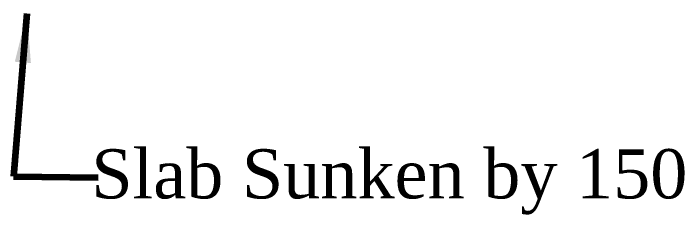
# Model space of a CAD drawing. Header units: millimetres. Extents: x -111267 to 10003021, y -40114 to 2142304.
# Drawn here: x 9999608 to 10003021, y 2097090 to 2098113 of the extents above; entities that cross this region are included whole.
import ezdxf
from ezdxf.enums import TextEntityAlignment as Align

# ---------------------------------------------------------------- set-up
doc = ezdxf.new("R2010")
doc.units = ezdxf.units.MM
doc.linetypes.add('CONTINUA', pattern=[0])
doc.layers.add('6.Dim', color=8, linetype='Continuous', lineweight=9)
doc.layers.add('S-Dim', color=8, linetype='Continuous', lineweight=5)
doc.styles.get("Standard").update_dxf_attribs({"font": 'times.ttf'})
doc.styles.add('Times new roman', font='times.ttf', dxfattribs={"height": 300})
doc.dimstyles.new('Scale 100', dxfattribs={"dimtxt": 250, "dimasz": 250, "dimexe": 150, "dimexo": 0, "dimgap": 100, "dimtad": 0, "dimdec": 0, "dimzin": 13, "dimdsep": 46, "dimtxsty": 'Standard', "dimblk": 'OBLIQUE', "dimcen": 2.5, "dimclrd": 256, "dimclre": 256, "dimclrt": 3, "dimadec": 0, "dimazin": 0, "dimtfac": 1, "dimtdec": 0, "dimtix": 1, "dimtmove": 2, "dimatfit": 3, "dimfxl": 150, "dimfxlon": 1, "dimtolj": 1, "dimtzin": 0, "dimlwd": -1, "dimlwe": -1, "dimarcsym": 0})

# ---------------------------------------------------------------- blocks, each defined once
blk = doc.blocks.new('_Oblique')
at = {"color": 0, "linetype": 'ByBlock', "lineweight": -2}
blk.add_line((-0.5, -0.5), (0.5, 0.5), dxfattribs=at)

msp = doc.modelspace()

# ---------------------------------------------------------------- texts
at = {"layer": 'S-Dim', "color": 3, "linetype": 'Continuous', "lineweight": 5, "ltscale": 0.5, "style": 'Times new roman'}
msp.add_text('Slab Sunken by 150', height=250, dxfattribs=at).set_placement((10001520, 2097297.3), align=Align.MIDDLE_CENTER)

# ---------------------------------------------------------------- leaders
at = {"layer": '6.Dim', "linetype": 'CONTINUA', "ltscale": 5}
msp.add_leader([(9999676.8, 2098113), (9999608.2, 2097283.4), (10000039.4, 2097279.3)], dimstyle='Scale 100', override={"dimasz": 250, "dimgap": 100, "dimtad": 0, "dimlwd": 65535}, dxfattribs=at)

doc.saveas('drawing.dxf')
